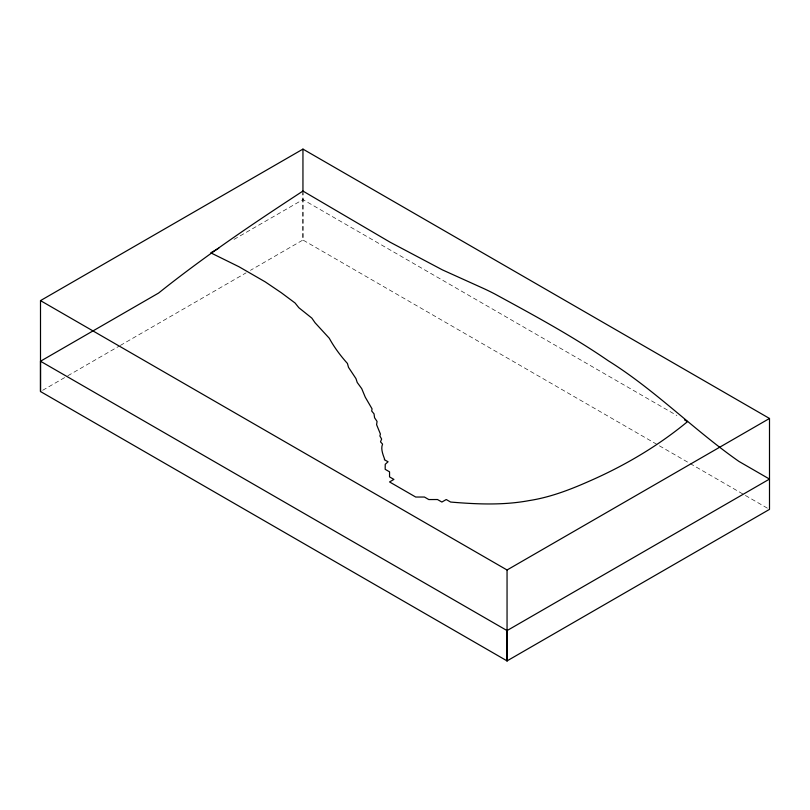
<?xml version="1.0" encoding="UTF-8"?>
<svg xmlns="http://www.w3.org/2000/svg" width="810" height="810" viewBox="0 0 810 810"><rect width="100%" height="100%" fill="white"/><g stroke="black" fill="none" stroke-linecap="round" stroke-linejoin="round"><path stroke-width="0.61" stroke-dasharray="4.05 3.04" d="M302.95 191.059L302.95 240.013L250.462 270.317M234.049 239.385L302.95 199.604L676.876 415.5M42.687 390.278L66.744 376.387M67.837 375.749L119.232 346.083M120.326 345.445L246.088 272.849M767.343 508.133L302.95 240.013L302.95 193.296"/><path stroke-width="1.21" d="M40.5 391.534L40.5 300.621L302.95 149.101L769.5 418.466L769.5 509.379L507.05 660.899L40.5 391.534L40.5 361.23L158.598 293.048C204.647 256.254 253.56 223.287 302.95 191.059L390.157 242.231L442.483 269.912L481.737 287.651A284.29 164.136 60 0 1 494.809 293.99C533.314 314.979 572.022 335.826 608.209 360.723C655.087 389.975 693.805 429.928 738.993 461.457L769.5 479.075L507.05 630.595L40.5 361.23M507.05 630.595L507.05 660.899L507.05 569.987L40.5 300.621M218.74 248.224L210.762 252.831L239.011 266.763L265.174 281.839L281.242 292.693L295.063 302.991L298.85 307.719L311.84 318.107L315.1 322.795L329.295 338.266C334.176 347.257 340.544 355.772 347.45 363.477L348.492 367.325L355.954 378.594L357.23 382.472L361.736 388.668L365.29 397.224L372.043 408.837L371.699 411.024L374.028 413.859L374.564 417.727L377.055 421.433L376.599 424.683L380.406 434.028L379.88 435.952L381.632 439.081L380.498 441.845L382.573 444.123C380.477 448.781 383.069 454.795 384.639 459.25L384.365 459.746L388.071 461.771L385.236 464.302L385.175 469.314L389.549 471.845L389.549 476.898L393.923 479.419L389.549 481.94L415.692 497.036L424.44 497.036L428.814 499.557L437.501 499.527L441.875 502.048L446.249 499.527L450.623 502.048C476.594 504.235 503.253 505.45 529.254 500.57C550.162 497.34 570.098 489.696 589.376 481.14C624.53 465.76 657.922 446.097 687.518 421.635L684.48 419.884M507.05 569.987L769.5 418.466M302.95 149.101L302.95 192.031"/></g></svg>
